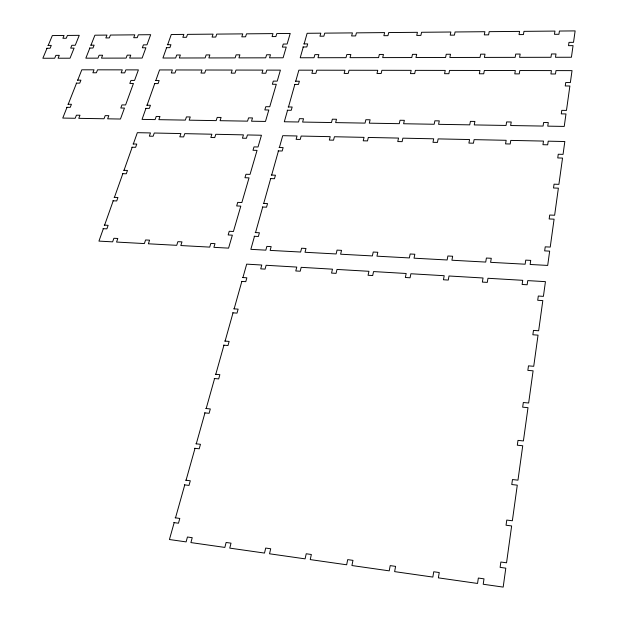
<?xml version="1.0" encoding="UTF-8"?>
<svg xmlns="http://www.w3.org/2000/svg" width="618" height="618" viewBox="0 0 618 618"><rect width="100%" height="100%" fill="white"/><g stroke="black" fill="none" stroke-linecap="round" stroke-linejoin="round"><path stroke-width="0.93" d="M287.563 110.236L284.319 121.761L298.54 121.993L299.452 118.679L303.531 118.741L302.619 122.063L331.48 122.542L332.345 119.197L336.501 119.259L335.644 122.611L365.053 123.106L365.864 119.722L370.105 119.784L369.294 123.175L399.274 123.677L400.039 120.255L404.357 120.325L403.6 123.747L434.168 124.257L434.879 120.804L439.282 120.873L438.579 124.326L469.757 124.851L470.406 121.36L474.902 121.429L474.253 124.921L506.049 125.454L506.644 121.931L511.225 122.001L510.638 125.531L543.075 126.072L543.616 122.511L548.282 122.58L547.757 126.149L564.234 126.42L565.98 113.944L561.283 113.882L561.785 110.344L566.474 110.406L569.881 85.995L565.246 85.972L565.74 82.542L570.36 82.565L572.029 70.63L555.984 70.599L555.482 73.982L550.916 73.967L551.426 70.591L519.815 70.537L519.251 73.882L514.779 73.874L515.342 70.529L484.342 70.475L483.724 73.789L479.329 73.781L479.954 70.467L449.541 70.421L448.877 73.704L444.566 73.689L445.238 70.413L415.404 70.359L414.686 73.612L410.452 73.604L411.179 70.352L381.901 70.305L381.136 73.527L376.988 73.519L377.76 70.297L349.023 70.251L348.212 73.442L344.133 73.434L344.96 70.243L316.748 70.197L315.891 73.357L311.889 73.349L312.754 70.189L298.857 70.166L295.744 81.221M288.49 106.968L294.848 84.403M174.176 522.619L169.432 539.522L186.103 541.893L187.439 537.019L192.229 537.691L190.9 542.581L224.852 547.417L226.118 542.473L231.016 543.16L229.757 548.12L264.504 553.071L265.701 548.058L270.715 548.761L269.525 553.79L305.091 558.857L306.227 553.767L311.356 554.493L310.236 559.591L346.659 564.782L347.71 559.622L352.971 560.364L351.92 565.54L389.224 570.854L390.205 565.617L395.59 566.374L394.624 571.627L432.847 577.073L433.736 571.758L439.251 572.531L438.371 577.861L477.544 583.446L478.347 578.046L484.002 578.842L483.214 584.249L503.183 587.1L505.802 568.158L500.116 567.37L500.866 562.025L506.544 562.797L511.642 525.933L506.049 525.23L506.775 520.07L512.361 520.765L517.281 485.161L511.774 484.535L512.476 479.545L517.977 480.163L522.735 445.763L517.312 445.207L517.992 440.379L523.407 440.935L528.004 407.671L522.666 407.177L523.322 402.511L528.653 402.998L533.102 370.815L527.842 370.383L528.475 365.864L533.728 366.296L538.039 335.149L532.855 334.771L533.473 330.398L538.649 330.769L542.82 300.603L537.706 300.278L538.309 296.037L543.407 296.362L545.447 281.646L527.757 280.611L527.146 284.767L522.117 284.473L522.735 280.317L487.965 278.278L487.285 282.387L482.357 282.094L483.044 277.992L449.016 275.991L448.266 280.062L443.446 279.769L444.203 275.713L410.893 273.759L410.074 277.776L405.362 277.497L406.18 273.488L373.558 271.572L372.685 275.543L368.065 275.273L368.946 271.302L337.003 269.433L336.068 273.357L331.549 273.086L332.484 269.17L301.19 267.331L300.201 271.217L295.775 270.954L296.771 267.076L266.111 265.276L265.068 269.116L260.726 268.861L261.769 265.022L246.682 264.141L242.92 277.552M175.512 517.838L184.759 484.883M186.057 480.248L195.018 448.32M196.277 443.832L204.96 412.886M206.18 408.529L214.593 378.525M215.782 374.299L223.948 345.184M225.099 341.09L233.025 312.832M234.137 308.853L241.839 281.414M254.5 236.277L250.838 249.34L265.833 250.151L266.868 246.389L271.171 246.613L270.143 250.39L300.626 252.036L301.599 248.227L305.995 248.467L305.022 252.275L336.13 253.959L337.049 250.112L341.53 250.352L340.618 254.207L372.36 255.929L373.226 252.036L377.807 252.275L376.949 256.176L409.355 257.93L410.167 253.99L414.832 254.237L414.037 258.185L447.138 259.977L447.88 255.991L452.646 256.246L451.912 260.232L485.717 262.071L486.397 258.038L491.271 258.293L490.599 262.333L525.138 264.203L525.748 260.124L530.723 260.387L530.128 264.473L547.687 265.423L549.665 251.132L544.659 250.877L545.23 246.837L550.229 247.076L554.091 219.166L549.155 218.957L549.711 215.033L554.632 215.234L558.378 188.158L553.512 187.996L554.052 184.187L558.904 184.342L562.542 158.061L557.745 157.938L558.263 154.245L563.052 154.361L564.829 141.522L548.212 141.174L547.679 144.813L542.952 144.705L543.492 141.074L510.785 140.402L510.19 143.994L505.555 143.894L506.157 140.301L474.106 139.637L473.45 143.198L468.907 143.098L469.572 139.544L438.147 138.895L437.436 142.418L432.979 142.325L433.697 138.803L402.89 138.169L402.125 141.653L397.76 141.561L398.533 138.077L368.32 137.451L367.501 140.904L363.222 140.811L364.048 137.358L334.415 136.748L333.542 140.17L329.348 140.077L330.221 136.663L301.151 136.06L300.232 139.444L296.115 139.351L297.042 135.975L282.72 135.682L279.398 147.509M255.535 232.577L262.704 207.03M263.716 203.43L270.684 178.587M271.665 175.087L278.448 150.916M303.26 46.983L300.217 57.768L314.021 57.737L314.879 54.631L318.842 54.623L317.992 57.729L346.003 57.675L346.814 54.546L350.846 54.531L350.043 57.667L378.579 57.613L379.344 54.454L383.454 54.438L382.696 57.605L411.766 57.551L412.484 54.361L416.671 54.345L415.96 57.544L445.578 57.489L446.242 54.268L450.507 54.253L449.85 57.482L480.039 57.42L480.649 54.168L484.999 54.16L484.388 57.412L515.157 57.358L515.721 54.075L520.155 54.06L519.599 57.35L550.97 57.289L551.472 53.975L555.991 53.959L555.489 57.281L571.418 57.25L573.056 45.632L568.514 45.655L568.993 42.364L573.519 42.341L575.134 30.9L559.414 31.039L558.927 34.284L554.454 34.314L554.941 31.078L523.971 31.356L523.431 34.569L519.035 34.6L519.583 31.394L489.193 31.665L488.599 34.847L484.296 34.886L484.891 31.703L455.072 31.974L454.423 35.126L450.198 35.156L450.846 32.012L421.576 32.275L420.881 35.396L416.733 35.427L417.436 32.314L388.699 32.569L387.957 35.659L383.878 35.697L384.628 32.599L356.416 32.854L355.628 35.921L351.627 35.952L352.422 32.893L324.713 33.14L323.886 36.176L319.954 36.207L320.796 33.171L307.131 33.295L304.126 43.924M166.605 47.663L162.936 58.022L175.666 57.999L176.702 55.017L180.356 55.01L179.32 57.992L205.145 57.945L206.142 54.932L209.865 54.925L208.869 57.938L235.149 57.891L236.107 54.855L239.892 54.84L238.934 57.883L265.686 57.829L266.605 54.77L270.46 54.755L269.541 57.822L283.106 57.798L286.242 47.068L282.372 47.084L283.26 44.048L287.131 44.025L290.213 33.449L276.794 33.565L275.898 36.562L272.075 36.593L272.978 33.604L246.505 33.835L245.57 36.81L241.816 36.841L242.758 33.874L216.74 34.106L215.767 37.049L212.082 37.08L213.063 34.137L187.501 34.369L186.489 37.289L182.866 37.319L183.878 34.399L171.271 34.508L167.648 44.728M103.345 228.675L98.942 241.113L112.638 241.854L113.882 238.27L117.806 238.478L116.57 242.063L144.373 243.569L145.578 239.954L149.579 240.163L148.382 243.793L176.725 245.323L177.884 241.669L181.97 241.885L180.819 245.547L209.726 247.115L210.838 243.415L215.002 243.639L213.898 247.339L228.575 248.135L232.353 235.164L228.166 234.956L229.239 231.286L233.419 231.487L240.811 206.118L236.671 205.948L237.721 202.372L241.854 202.542L249.039 177.868L244.952 177.729L245.972 174.253L250.051 174.384L257.049 150.375L253.001 150.274L253.99 146.891L258.03 146.991L261.453 135.242L247.432 134.948L246.435 138.278L242.441 138.193L243.446 134.863L215.79 134.291L214.755 137.59L210.838 137.505L211.881 134.214L184.736 133.65L183.662 136.918L179.815 136.833L180.896 133.573L154.253 133.017L153.133 136.254L149.355 136.169L150.475 132.94L137.343 132.669L133.341 143.979M104.597 225.153L113.218 200.804M114.43 197.374L122.828 173.666M124.009 170.321L132.182 147.238M145.956 108.351L142.047 119.39L155.11 119.606L156.215 116.431L159.962 116.485L158.865 119.668L185.369 120.108L186.435 116.902L190.244 116.964L189.185 120.178L216.176 120.626L217.204 117.389L221.089 117.451L220.07 120.688L247.563 121.151L248.544 117.876L252.507 117.938L251.526 121.213L265.477 121.445L268.815 109.989L264.836 109.934L265.786 106.69L269.757 106.736L276.292 84.295L272.36 84.272L273.287 81.112L277.219 81.128L280.417 70.135L266.775 70.112L265.84 73.225L261.962 73.218L262.897 70.104L235.983 70.058L235.018 73.148L231.202 73.14L232.175 70.05L205.748 70.012L204.736 73.071L200.989 73.063L202.001 70.004L176.037 69.958L174.994 72.994L171.31 72.986L172.36 69.95L159.56 69.934L155.806 80.533M147.061 105.222L154.724 83.592M89.842 48.05L85.84 58.169L97.992 58.146L99.127 55.234L102.611 55.226L101.483 58.138L126.111 58.092L127.208 55.157L130.753 55.149L129.656 58.084L142.14 58.061L145.902 47.771L142.341 47.787L143.407 44.867L146.968 44.851L150.676 34.693L138.316 34.809L137.242 37.683L133.727 37.713L134.801 34.84L110.406 35.056L109.301 37.907L105.84 37.937L106.953 35.087L94.917 35.195L90.97 45.176M67.014 107.308L62.766 118.069L75.211 118.277L76.416 115.18L79.985 115.234L78.787 118.339L104.025 118.756L105.191 115.628L108.822 115.682L107.656 118.818L120.456 119.027L124.457 108.065L120.804 108.019L121.947 104.913L125.593 104.96L133.442 83.469L129.826 83.445L130.939 80.417L134.546 80.433L138.393 69.896L125.848 69.873L124.736 72.862L121.167 72.854L122.279 69.865L97.528 69.826L96.385 72.785L92.878 72.777L94.021 69.819L81.808 69.803L77.729 80.155M68.219 104.249L76.547 83.136M47.038 48.266L42.866 58.254L54.701 58.231L55.883 55.357L59.274 55.342L58.092 58.223L70.035 58.2L74.098 48.127L70.691 48.142L71.843 45.292L75.249 45.268L79.251 35.334L67.416 35.442L66.265 38.254L62.897 38.285L64.056 35.473L52.329 35.574L48.219 45.431M47.918 45.431L51.279 45.408L50.097 48.25L46.736 48.266M90.668 45.176L94.114 45.16L92.978 48.034L89.533 48.05M167.331 44.728L170.939 44.705L169.896 47.648L166.288 47.671M303.786 43.924L307.694 43.901L306.829 46.96L302.92 46.983M77.42 80.155L80.912 80.17L79.737 83.152L76.238 83.136M155.481 80.533L159.143 80.556L158.069 83.608L154.4 83.584M295.389 81.221L299.367 81.236L298.479 84.427L294.492 84.403M67.91 104.249L71.433 104.287L70.236 107.347L66.705 107.3M146.736 105.222L150.437 105.269L149.332 108.397L145.624 108.351M288.135 106.968L292.152 107.014L291.24 110.29L287.208 110.236M133.009 143.971L136.763 144.064L135.612 147.323L131.85 147.223M279.042 147.501L283.137 147.602L282.187 151.008L278.085 150.908M123.67 170.313L127.47 170.437L126.288 173.782L122.488 173.658M271.302 175.072L275.443 175.203L274.469 178.71L270.313 178.571M114.091 197.358L117.93 197.513L116.717 200.95L112.878 200.788M263.345 203.415L267.54 203.585L266.536 207.184L262.333 207.015M104.249 225.137L108.127 225.323L106.883 228.853L103.005 228.66M255.164 232.561L259.406 232.77L258.37 236.478L254.122 236.261M242.542 277.528L246.86 277.799L245.779 281.669L241.453 281.391M233.751 308.83L238.123 309.139L237.011 313.125L232.638 312.801M224.705 341.059L229.131 341.422L227.988 345.524L223.554 345.153M215.381 374.269L219.861 374.678L218.687 378.904L214.199 378.486M205.779 408.49L210.313 408.954L209.1 413.311L204.558 412.847M195.867 443.786L200.464 444.303L199.212 448.799L194.608 448.274M185.647 480.194L190.298 480.773L189.008 485.416L184.349 484.829M175.095 517.784L179.807 518.425L178.471 523.214L173.758 522.565"/></g></svg>
